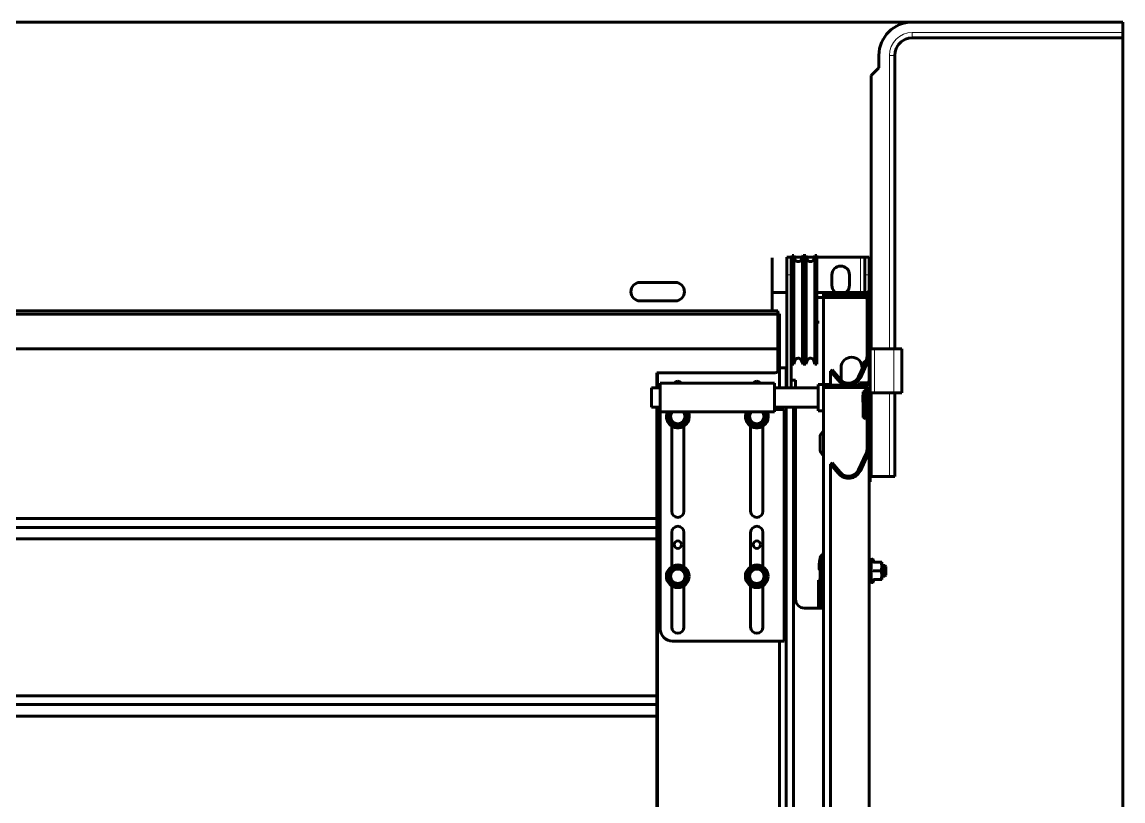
# Model space of a CAD drawing. Header units: millimetres. Extents: x 0 to 840, y 0 to 594.
# Drawn here: x 204.3 to 246.11, y 530.87 to 560.46 of the extents above; entities that cross this region are included whole.
import ezdxf

# ---------------------------------------------------------------- set-up
doc = ezdxf.new("R2010")
doc.units = ezdxf.units.MM
doc.linetypes.add('K5LT_BASIC', pattern=[0])
doc.linetypes.add('K5LT_THIN', pattern=[0])
doc.layers.add('Системный слой', color=7, linetype='Continuous')

# ---------------------------------------------------------------- blocks, each defined once
blk = doc.blocks.new('U0')
at = {"layer": 'Системный слой', "color": 5, "linetype": 'K5LT_BASIC', "lineweight": 60, "true_color": 0x0000ff}
for p, q in [((246.109, 560.464), (51.363, 560.464)), ((246.109, 411.478), (246.109, 560.464))]:
    blk.add_line(p, q, dxfattribs=at)

msp = doc.modelspace()

# ---------------------------------------------------------------- linework, layer by layer
at = {"layer": 'Системный слой', "color": 5, "linetype": 'K5LT_BASIC', "lineweight": 60, "true_color": 0x0000ff}
for p, q in [((246.10886, 560.46446), (238.10886, 560.46446)), ((246.10886, 560.46446), (246.10886, 560.06446)), ((246.10886, 559.86446), (238.10886, 559.86446)), ((246.10886, 560.06446), (246.10886, 559.86446)), ((236.84219, 559.19779), (236.84219, 558.72629)), ((237.44219, 559.19779), (237.44219, 551.11693)), ((237.44219, 559.19779), (237.44219, 551.11693)), ((236.84219, 558.72629), (236.54219, 558.42629)), ((236.54219, 558.42629), (236.54219, 551.27203)), ((232.78834, 551.11788), (232.78834, 551.50454)), ((233.50953, 551.52653), (233.34287, 551.52653)), ((233.34287, 551.52653), (233.34287, 550.96436)), ((233.54287, 551.52653), (233.50953, 551.52653)), ((233.50953, 551.52653), (233.50953, 550.94276)), ((233.60934, 551.59319), (233.54287, 551.59319)), ((233.54287, 551.59319), (233.54287, 550.93841)), ((233.64788, 551.45664), (233.60934, 551.59319)), ((233.60934, 551.59319), (233.60934, 550.9297)), ((233.6762, 551.52653), (233.62815, 551.52653)), ((233.93313, 551.52653), (233.6762, 551.52653)), ((233.95969, 551.59319), (233.90007, 551.44352)), ((234.05938, 551.59319), (233.95969, 551.59319)), ((233.95969, 551.59319), (233.95969, 550.88308)), ((234.119, 551.44352), (234.05938, 551.59319)), ((234.05938, 551.59319), (234.05938, 550.86959)), ((234.39091, 551.52653), (234.08593, 551.52653)), ((234.40973, 551.59319), (234.37119, 551.45664)), ((234.4762, 551.59319), (234.40973, 551.59319)), ((234.40973, 551.59319), (234.40973, 550.82138)), ((234.4762, 551.59319), (234.4762, 550.81208)), ((236.13553, 551.52653), (234.4762, 551.52653)), ((236.30219, 551.52653), (236.13553, 551.52653)), ((236.30219, 550.85986), (236.30219, 551.52653)), ((236.30219, 551.52653), (236.46886, 551.52653)), ((236.46886, 550.85986), (236.46886, 551.52653)), ((232.78834, 550.97788), (232.78834, 551.11788)), ((236.54219, 551.27203), (236.54219, 548.04735)), ((237.44219, 551.11693), (237.44219, 548.04735)), ((237.44219, 551.11693), (237.44219, 548.04735)), ((232.78834, 549.48946), (232.78834, 550.97788)), ((233.34287, 550.96436), (233.34287, 550.85986)), ((233.34287, 550.85986), (233.34287, 546.56284)), ((233.50953, 550.94276), (233.50953, 550.85986)), ((233.50953, 550.85986), (233.50953, 548.83686)), ((233.54287, 550.93841), (233.54287, 547.45986)), ((233.60934, 550.9297), (233.60934, 547.45986)), ((233.95969, 550.88308), (233.95969, 547.45986)), ((234.05938, 550.86959), (234.05938, 547.45986)), ((234.40973, 550.82138), (234.40973, 547.45986)), ((234.4762, 550.81208), (234.4762, 547.45986)), ((235.05653, 550.85986), (235.05653, 550.72894)), ((235.05653, 550.72894), (235.05653, 550.45986)), ((235.7232, 550.62873), (235.7232, 550.85986)), ((236.30219, 550.19319), (236.30219, 550.85986)), ((236.46886, 550.19319), (236.46886, 550.85986)), ((236.50886, 550.98246), (236.50886, 550.55325)), ((227.77168, 550.56788), (229.10501, 550.56788)), ((235.7232, 550.45986), (235.7232, 550.62873)), ((236.50886, 550.64913), (236.54219, 550.64913)), ((229.10501, 549.86788), (227.77168, 549.86788)), ((233.34287, 550.19319), (232.80953, 550.19319)), ((234.4762, 550.19319), (234.73553, 550.19319)), ((236.37655, 549.99319), (234.4762, 549.99319)), ((234.73553, 550.19319), (234.73553, 550.11319)), ((236.20219, 550.19319), (234.73553, 550.19319)), ((234.73553, 550.11319), (236.20219, 550.11319)), ((234.73553, 550.11319), (234.73553, 549.67428)), ((236.13553, 550.05214), (236.05217, 549.99319)), ((236.30219, 550.19319), (236.20219, 550.19319)), ((236.46886, 550.19319), (236.30219, 550.19319)), ((236.30219, 550.17373), (236.30219, 550.19319)), ((236.3866, 550.23113), (236.38051, 550.23113)), ((236.38886, 549.92653), (236.38886, 547.76332)), ((236.41553, 550.23113), (236.40886, 550.23113)), ((236.41553, 550.23113), (236.41942, 550.23113)), ((236.47553, 550.23113), (236.41553, 550.23113)), ((236.4208, 550.23113), (236.42004, 550.23113)), ((236.42788, 550.23113), (236.42239, 550.23113)), ((236.43387, 550.23113), (236.43106, 550.23113)), ((236.44219, 550.14168), (236.44219, 550.20446)), ((236.46886, 550.19319), (236.46886, 546.68487)), ((236.54219, 550.23113), (236.47553, 550.23113)), ((236.47553, 550.03113), (236.47553, 549.93113)), ((236.47553, 549.96446), (236.54219, 549.96446)), ((236.50886, 549.93113), (236.50886, 543.53113)), ((236.54219, 549.86446), (236.50886, 549.86446)), ((233.00262, 549.48946), (148.73595, 549.48946)), ((233.00262, 549.48946), (233.00262, 549.36849)), ((234.73553, 549.67428), (234.73553, 549.38593)), ((148.73595, 549.36849), (233.00262, 549.36849)), ((233.00262, 549.36849), (233.00262, 548.04279)), ((233.05204, 549.3728), (233.01431, 549.3728)), ((233.03595, 549.17892), (233.03595, 549.36633)), ((233.03595, 549.17892), (233.03595, 547.86726)), ((233.05024, 549.37278), (233.05204, 549.3728)), ((233.05204, 549.3728), (233.06929, 549.3728)), ((233.06929, 549.3728), (233.06929, 547.3538)), ((234.57169, 549.05986), (234.4762, 549.05986)), ((234.73553, 549.38593), (234.73553, 546.74577)), ((233.50953, 548.83686), (233.50953, 548.50353)), ((233.50953, 548.50353), (233.50953, 547.19319)), ((148.73595, 548.04279), (233.00262, 548.04279)), ((233.00262, 548.04279), (233.00262, 547.78164)), ((233.00262, 547.78164), (233.00262, 547.51852)), ((233.03595, 547.85599), (233.03595, 547.86726)), ((233.03595, 547.85599), (233.03595, 547.60052)), ((236.67553, 548.04735), (236.50886, 548.04735)), ((237.40886, 548.04735), (236.67553, 548.04735)), ((237.70886, 548.04735), (237.40886, 548.04735)), ((237.70886, 546.38068), (237.70886, 548.04735)), ((233.00262, 547.51852), (233.00262, 547.2554)), ((233.03525, 547.3374), (233.06929, 547.3374)), ((233.03525, 547.3374), (233.03525, 547.2728)), ((233.03595, 547.45185), (233.03595, 547.60052)), ((233.03595, 547.3374), (233.03595, 547.3538)), ((233.06929, 547.3374), (233.06929, 547.3538)), ((233.06929, 547.3374), (233.06929, 546.56284)), ((233.31772, 547.32653), (233.06929, 547.32653)), ((233.31772, 547.32653), (233.31772, 546.56284)), ((233.50953, 547.50353), (233.50953, 546.56284)), ((233.60934, 547.45986), (233.54287, 547.45986)), ((233.64788, 547.59641), (233.60934, 547.45986)), ((233.95969, 547.45986), (233.90007, 547.60954)), ((234.05938, 547.45986), (233.95969, 547.45986)), ((234.119, 547.60954), (234.05938, 547.45986)), ((234.40973, 547.45986), (234.37119, 547.59641)), ((234.4762, 547.45986), (234.40973, 547.45986)), ((235.40262, 546.84807), (235.40262, 547.32951)), ((236.35263, 547.5999), (236.06467, 546.98236)), ((236.13717, 546.94855), (236.42514, 547.56609)), ((236.20262, 547.2782), (236.20262, 547.32951)), ((236.22886, 547.408), (236.22886, 547.40855)), ((236.23553, 547.40855), (236.22886, 547.40855)), ((236.22886, 547.40681), (236.22886, 547.408)), ((236.23553, 547.408), (236.22886, 547.408)), ((236.22886, 547.40328), (236.22886, 547.40681)), ((236.23553, 547.40681), (236.22886, 547.40681)), ((236.23553, 547.40328), (236.22886, 547.40328)), ((236.22886, 547.40139), (236.22886, 547.40328)), ((236.22886, 547.39509), (236.22886, 547.40139)), ((236.23553, 547.40139), (236.22886, 547.40139)), ((236.22886, 547.39254), (236.22886, 547.39509)), ((236.23553, 547.39509), (236.22886, 547.39509)), ((236.22886, 547.39118), (236.22886, 547.39254)), ((236.22886, 547.37746), (236.22886, 547.39118)), ((236.23553, 547.37746), (236.22886, 547.37746)), ((236.22886, 547.33447), (236.22886, 547.37746)), ((236.23553, 547.5242), (236.31219, 547.5742)), ((236.23553, 547.5242), (236.23553, 547.34877)), ((236.33901, 547.5707), (236.31219, 547.5742)), ((236.31219, 547.5742), (236.31219, 547.51318)), ((228.40262, 547.13947), (228.43595, 547.13947)), ((228.40262, 547.13947), (228.40262, 546.56284)), ((230.39159, 547.13947), (228.43595, 547.13947)), ((228.43595, 547.13947), (228.43595, 546.56284)), ((230.39159, 547.13947), (230.46043, 547.13947)), ((230.46043, 547.13947), (230.51206, 547.13947)), ((230.95871, 547.13947), (230.51206, 547.13947)), ((230.95871, 547.13947), (231.01009, 547.13947)), ((231.01009, 547.13947), (231.0786, 547.13947)), ((231.88894, 547.13947), (231.0786, 547.13947)), ((231.88894, 547.13947), (231.95778, 547.13947)), ((231.95778, 547.13947), (232.00941, 547.13947)), ((232.45606, 547.13947), (232.00941, 547.13947)), ((232.45606, 547.13947), (232.50744, 547.13947)), ((232.50744, 547.13947), (232.57595, 547.13947)), ((232.90163, 547.13947), (232.57595, 547.13947)), ((233.00262, 547.2554), (233.00262, 547.18565)), ((235.06348, 547.24599), (235.00219, 547.19456)), ((235.00219, 547.19456), (235.00219, 546.80005)), ((235.00219, 547.19456), (235.30099, 546.83847)), ((235.36228, 546.88989), (235.06348, 547.24599)), ((228.20262, 546.25618), (228.20262, 546.56284)), ((228.20262, 546.56284), (228.53595, 546.56284)), ((228.53595, 546.73951), (228.53595, 545.65284)), ((232.86929, 546.73951), (228.53595, 546.73951)), ((232.86929, 546.73951), (232.86929, 545.65284)), ((232.86929, 546.56284), (234.53595, 546.56284)), ((233.6762, 546.85986), (233.50953, 546.86168)), ((233.6762, 546.85986), (233.6762, 546.56284)), ((234.53595, 546.278), (234.53595, 546.69618)), ((234.53595, 546.69618), (235.00219, 546.69618)), ((234.73553, 546.74577), (234.73553, 546.69618)), ((234.73553, 546.65986), (234.73553, 546.57986)), ((236.20219, 546.65986), (234.73553, 546.65986)), ((234.73553, 546.57986), (234.73553, 523.94504)), ((234.73553, 546.57986), (236.20219, 546.57986)), ((235.00219, 546.80005), (235.00219, 546.65986)), ((236.10219, 546.65986), (236.10219, 546.75319)), ((236.10219, 546.75319), (236.37553, 546.75319)), ((236.20219, 546.65986), (236.37553, 546.65986)), ((236.37553, 546.65986), (236.37553, 546.75319)), ((228.20262, 545.82951), (228.20262, 546.25618)), ((234.53595, 545.69618), (234.53595, 546.278)), ((236.22886, 546.28172), (236.22886, 546.28293)), ((236.23553, 546.28293), (236.22886, 546.28293)), ((236.22886, 546.28027), (236.22886, 546.28172)), ((236.23553, 546.28172), (236.22886, 546.28172)), ((236.22886, 546.27648), (236.22886, 546.28027)), ((236.23553, 546.28027), (236.22886, 546.28027)), ((236.23553, 546.27648), (236.22886, 546.27648)), ((236.22886, 546.27464), (236.22886, 546.27648)), ((236.22886, 546.269), (236.22886, 546.27464)), ((236.23553, 546.27464), (236.22886, 546.27464)), ((236.22886, 546.26703), (236.22886, 546.269)), ((236.23553, 546.269), (236.22886, 546.269)), ((236.22886, 546.26635), (236.22886, 546.26703)), ((236.23553, 546.26635), (236.22886, 546.26635)), ((236.22886, 546.24959), (236.22886, 546.26635)), ((236.22886, 546.24838), (236.22886, 546.24959)), ((236.23553, 546.24959), (236.22886, 546.24959)), ((236.22886, 546.24694), (236.22886, 546.24838)), ((236.23553, 546.24838), (236.22886, 546.24838)), ((236.22886, 546.24315), (236.22886, 546.24694)), ((236.23553, 546.24694), (236.22886, 546.24694)), ((236.23553, 546.24315), (236.22886, 546.24315)), ((236.22886, 546.2413), (236.22886, 546.24315)), ((236.22886, 546.23566), (236.22886, 546.2413)), ((236.23553, 546.2413), (236.22886, 546.2413)), ((236.22886, 546.2337), (236.22886, 546.23566)), ((236.23553, 546.23566), (236.22886, 546.23566)), ((236.22886, 546.23301), (236.22886, 546.2337)), ((236.22886, 546.15081), (236.22886, 546.23301)), ((236.23553, 546.23301), (236.22886, 546.23301)), ((236.22886, 546.14961), (236.22886, 546.15081)), ((236.23553, 546.15081), (236.22886, 546.15081)), ((236.22886, 546.14816), (236.22886, 546.14961)), ((236.23553, 546.14961), (236.22886, 546.14961)), ((236.22886, 546.14437), (236.22886, 546.14816)), ((236.23553, 546.14816), (236.22886, 546.14816)), ((236.22886, 546.14252), (236.22886, 546.14437)), ((236.23553, 546.14437), (236.22886, 546.14437)), ((236.23553, 546.14252), (236.22886, 546.14252)), ((236.22886, 546.13689), (236.22886, 546.14252)), ((236.22886, 546.13492), (236.22886, 546.13689)), ((236.23553, 546.13689), (236.22886, 546.13689)), ((236.22886, 546.13423), (236.22886, 546.13492)), ((236.22886, 546.03616), (236.22886, 546.13423)), ((236.23553, 546.13423), (236.22886, 546.13423)), ((236.23553, 546.40986), (236.31219, 546.45986)), ((236.23553, 546.37653), (236.31219, 546.42653)), ((236.23553, 546.40986), (236.23553, 546.37653)), ((236.23553, 546.37653), (236.23553, 545.90986)), ((236.37966, 546.45106), (236.31219, 546.45986)), ((236.31219, 546.45986), (236.31219, 546.42653)), ((236.38737, 546.41672), (236.31219, 546.42653)), ((236.31219, 546.42653), (236.31219, 545.90986)), ((236.38886, 546.39319), (236.38886, 544.22998)), ((236.46886, 544.22998), (236.46886, 546.39319)), ((236.67553, 546.38068), (236.50886, 546.38068)), ((236.54219, 546.38068), (236.54219, 543.19779)), ((237.40886, 546.38068), (236.67553, 546.38068)), ((237.70886, 546.38068), (237.40886, 546.38068)), ((237.44219, 546.38068), (237.44219, 543.19779)), ((237.44219, 546.38068), (237.44219, 543.19779)), ((228.20262, 545.82951), (228.53595, 545.82951)), ((228.40262, 545.82951), (228.40262, 515.01859)), ((228.43595, 545.82951), (228.43595, 515.01859)), ((232.86929, 545.65284), (228.53595, 545.65284)), ((228.53595, 545.65284), (228.53595, 537.40613)), ((228.92167, 545.65284), (228.81772, 545.4728)), ((229.58752, 545.4728), (229.48357, 545.65284)), ((231.92167, 545.65284), (231.81772, 545.4728)), ((232.58752, 545.4728), (232.48357, 545.65284)), ((232.86929, 545.82951), (234.53595, 545.82951)), ((233.23595, 545.73947), (232.93595, 545.73947)), ((233.06929, 545.82951), (233.06929, 545.73947)), ((233.23595, 536.93947), (233.23595, 545.73947)), ((233.31772, 545.82951), (233.31772, 513.28472)), ((233.59245, 513.28472), (233.59245, 545.82951)), ((233.6762, 545.82951), (233.6762, 538.52653)), ((234.53595, 545.69618), (234.73553, 545.69618)), ((236.22886, 546.03496), (236.22886, 546.03616)), ((236.23553, 546.03616), (236.22886, 546.03616)), ((236.23553, 546.03496), (236.22886, 546.03496)), ((236.22886, 546.03351), (236.22886, 546.03496)), ((236.23553, 546.03351), (236.22886, 546.03351)), ((236.22886, 546.02972), (236.22886, 546.03351)), ((236.22886, 546.02787), (236.22886, 546.02972)), ((236.23553, 546.02972), (236.22886, 546.02972)), ((236.22886, 546.02223), (236.22886, 546.02787)), ((236.23553, 546.02787), (236.22886, 546.02787)), ((236.23553, 546.02223), (236.22886, 546.02223)), ((236.22886, 546.02027), (236.22886, 546.02223)), ((236.22886, 546.01958), (236.22886, 546.02027)), ((236.23553, 546.01958), (236.22886, 546.01958)), ((236.23553, 545.90986), (236.23553, 545.44319)), ((236.31219, 545.90986), (236.31219, 545.39319)), ((229.01017, 545.13947), (228.81772, 545.4728)), ((229.39507, 545.13947), (229.58752, 545.4728)), ((232.01017, 545.13947), (231.81772, 545.4728)), ((232.39507, 545.13947), (232.58752, 545.4728)), ((236.23553, 545.44319), (236.31219, 545.39319)), ((236.38886, 545.40319), (236.31219, 545.39319)), ((228.96929, 541.8728), (228.96929, 545.10765)), ((229.01017, 545.13947), (229.39507, 545.13947)), ((229.43595, 545.10765), (229.43595, 541.8728)), ((231.96929, 541.8728), (231.96929, 545.10765)), ((232.01017, 545.13947), (232.39507, 545.13947)), ((232.43595, 545.10765), (232.43595, 541.8728)), ((234.60321, 544.65986), (234.60321, 544.25986)), ((236.35263, 544.06657), (236.06467, 543.44903)), ((236.13717, 543.41522), (236.42514, 544.03276)), ((236.46886, 544.22998), (236.46886, 523.86303)), ((236.46886, 542.21275), (236.46886, 544.22998)), ((235.06348, 543.71265), (235.00219, 543.66123)), ((235.00219, 543.66123), (235.30099, 543.30513)), ((235.00219, 543.66123), (235.00219, 523.84318)), ((235.36228, 543.35656), (235.06348, 543.71265)), ((236.50219, 542.99135), (236.50219, 543.53113)), ((236.54219, 543.19779), (237.24219, 543.19779)), ((237.24219, 543.19779), (237.44219, 543.19779)), ((236.46886, 542.80414), (236.46886, 542.80413)), ((236.46886, 538.19319), (236.46886, 542.21275)), ((236.46886, 542.20156), (236.46886, 542.21275)), ((148.73595, 541.59554), (228.40262, 541.59554)), ((148.73595, 541.2622), (228.40262, 541.2622)), ((228.96929, 539.77128), (228.96929, 541.0728)), ((229.43595, 541.0728), (229.43595, 539.77128)), ((231.96929, 539.77128), (231.96929, 541.0728)), ((232.43595, 541.0728), (232.43595, 539.77128)), ((148.73595, 540.82887), (228.40262, 540.82887)), ((234.60608, 539.89319), (234.60608, 539.32653)), ((234.65532, 540.16251), (234.62518, 540.16251)), ((234.6902, 539.89319), (234.6902, 539.85986)), ((234.6902, 539.32653), (234.6902, 539.85986)), ((234.69134, 539.19319), (234.69134, 539.85986)), ((236.46886, 540.13747), (236.46886, 540.13746)), ((236.54886, 539.80986), (236.46886, 539.80986)), ((236.54886, 540.01653), (236.54886, 539.25768)), ((236.6472, 539.96074), (236.62219, 540.02946)), ((236.65472, 539.94319), (236.91909, 539.94319)), ((236.91909, 539.94319), (236.94886, 539.94319)), ((236.94886, 539.77653), (236.94886, 539.94319)), ((237.06886, 539.80986), (236.94886, 539.80986)), ((237.10219, 539.77653), (237.06886, 539.80986)), ((237.06886, 539.80986), (237.06886, 539.60986)), ((229.01017, 539.73947), (228.81772, 539.40613)), ((229.01017, 539.0728), (228.81772, 539.40613)), ((229.39507, 539.73947), (229.01017, 539.73947)), ((229.58752, 539.40613), (229.39507, 539.73947)), ((229.39507, 539.0728), (229.58752, 539.40613)), ((232.01017, 539.73947), (231.81772, 539.40613)), ((232.01017, 539.0728), (231.81772, 539.40613)), ((232.39507, 539.73947), (232.01017, 539.73947)), ((232.58752, 539.40613), (232.39507, 539.73947)), ((232.39507, 539.0728), (232.58752, 539.40613)), ((234.60608, 539.6661), (234.57368, 539.6661)), ((234.60321, 539.63054), (234.60321, 539.25986)), ((236.54886, 539.40986), (236.46886, 539.40986)), ((236.65472, 539.60986), (236.91909, 539.60986)), ((236.94886, 539.44319), (236.94886, 539.77653)), ((236.94886, 539.27653), (236.94886, 539.44319)), ((237.06886, 539.40986), (236.94886, 539.40986)), ((237.06886, 539.60986), (237.06886, 539.40986)), ((237.10219, 539.44319), (237.06886, 539.40986)), ((237.10219, 539.77653), (237.10219, 539.60986)), ((237.10219, 539.60986), (237.10219, 539.44319)), ((228.96929, 537.4728), (228.96929, 539.04099)), ((229.01017, 539.0728), (229.39507, 539.0728)), ((229.43595, 539.04099), (229.43595, 537.4728)), ((231.96929, 537.4728), (231.96929, 539.04099)), ((232.01017, 539.0728), (232.39507, 539.0728)), ((232.43595, 539.04099), (232.43595, 537.4728)), ((234.54603, 539.25986), (234.54603, 538.25986)), ((234.62251, 539.25986), (234.54603, 539.25986)), ((234.6902, 539.32653), (234.60608, 539.32653)), ((234.62251, 539.25986), (234.62251, 538.25986)), ((234.69134, 539.25986), (234.62251, 539.25986)), ((234.69134, 539.19319), (234.62251, 539.19319)), ((234.62251, 539.19319), (234.62251, 538.25986)), ((234.69134, 539.32653), (234.6902, 539.32653)), ((236.54886, 539.25768), (236.54886, 539.20319)), ((236.6472, 539.25898), (236.62219, 539.19026)), ((236.65472, 539.27653), (236.65471, 539.27653)), ((236.65472, 539.27653), (236.91909, 539.27653)), ((236.94886, 539.27653), (236.91909, 539.27653)), ((234.00953, 538.19319), (234.73553, 538.19319)), ((234.62251, 538.25986), (234.54603, 538.25986)), ((234.73553, 538.25986), (234.62251, 538.25986)), ((232.90262, 536.93947), (229.00262, 536.93947)), ((232.90262, 536.93947), (233.23595, 536.93947)), ((233.06929, 536.93947), (233.06929, 515.00847)), ((148.73595, 534.8622), (228.40262, 534.8622)), ((148.73595, 534.52887), (228.40262, 534.52887)), ((148.73595, 534.09554), (228.40262, 534.09554))]:
    msp.add_line(p, q, dxfattribs=at)
at = {"layer": 'Системный слой', "color": 7, "linetype": 'K5LT_THIN', "lineweight": 18}
for p, q in [((246.10886, 560.06446), (238.10886, 560.06446)), ((238.10886, 560.06446), (238.10886, 559.86446)), ((237.24219, 559.19779), (237.44219, 559.19779)), ((237.24219, 559.19779), (237.24219, 551.15242)), ((233.6762, 551.40467), (233.6762, 551.52653)), ((236.13553, 551.52653), (236.13553, 550.56408)), ((233.64788, 551.45664), (233.64788, 550.92463)), ((233.90007, 551.44352), (233.90007, 550.8911)), ((234.119, 551.44352), (234.119, 550.86147)), ((234.37119, 551.45664), (234.37119, 550.82674)), ((237.24219, 551.15242), (237.24219, 548.04735)), ((233.50953, 550.85986), (233.34287, 550.85986)), ((233.50953, 551.00128), (233.54287, 551.00128)), ((233.50953, 550.71844), (233.54287, 550.71844)), ((233.64788, 550.92463), (233.64788, 547.59641)), ((233.90007, 550.8911), (233.90007, 547.60954)), ((234.119, 550.86147), (234.119, 547.60954)), ((234.37119, 550.82674), (234.37119, 547.59641)), ((236.30219, 550.85986), (236.46886, 550.85986)), ((236.13553, 550.56408), (236.13553, 550.05214)), ((236.40886, 550.23113), (236.40886, 550.20446)), ((236.40886, 550.20446), (236.44219, 550.20446)), ((236.40886, 550.20446), (236.40886, 550.1802)), ((236.47553, 550.19779), (236.47553, 550.23113)), ((236.47553, 550.16562), (236.47553, 550.19779)), ((236.47553, 550.19779), (236.54219, 550.19779)), ((236.47553, 550.03113), (236.47553, 550.16562)), ((236.47553, 550.16562), (236.54219, 550.16562)), ((236.54219, 550.00454), (236.47553, 550.00454)), ((236.54219, 549.81153), (236.50886, 549.81153)), ((236.67553, 546.38068), (236.67553, 548.04735)), ((237.40886, 546.38068), (237.40886, 548.04735)), ((237.24219, 546.38068), (237.24219, 543.19779))]:
    msp.add_line(p, q, dxfattribs=at)
at = {"layer": 'Системный слой', "color": 5, "linetype": 'K5LT_BASIC', "lineweight": 60, "true_color": 0x0000ff}
for centre, radius in [((229.20262, 540.60613), 0.14), ((232.20262, 540.60613), 0.14), ((229.20262, 539.40613), 0.43333), ((232.20262, 539.40613), 0.43333), ((229.20262, 539.40613), 0.29667), ((229.20262, 539.40613), 0.28333), ((229.20262, 539.40613), 0.2744), ((232.20262, 539.40613), 0.29667), ((232.20262, 539.40613), 0.28333), ((232.20262, 539.40613), 0.2744)]:
    msp.add_circle(centre, radius, dxfattribs=at)
for centre, radius, start, end in [((238.10886, 559.19779), 1.26667, 90, 180), ((238.10886, 559.19779), 0.66667, 90, 180), ((236.31792, 560.95233), 1.84507, 313.510429, 317.666189), ((233.7762, 551.49286), 0.13333, 195.76126, 338.280824), ((234.24287, 551.49286), 0.13333, 201.719176, 344.23874), ((235.38987, 550.85986), 0.33333, 0, 180), ((227.77168, 550.21788), 0.35, 90, 270), ((229.10501, 550.21788), 0.35, 270, 90), ((233.6762, 550.43225), 0.16667, 180, 216.869898), ((235.38987, 550.45986), 0.33333, 180, 0), ((236.20219, 549.92653), 0.26667, 0, 90), ((236.20219, 549.92653), 0.18667, 0, 90), ((236.41553, 550.20446), 0.02667, 0, 90), ((233.6762, 548.6208), 0.16667, 143.130102, 180), ((236.00219, 547.76332), 0.38667, 335, 0), ((236.00219, 547.76332), 0.46667, 335, 0), ((233.7762, 547.56019), 0.13333, 21.719176, 164.23874), ((234.24287, 547.56019), 0.13333, 15.76126, 158.280824), ((235.80262, 547.32951), 0.4, 0, 180), ((235.68402, 547.15986), 0.5, 220, 335), ((235.68402, 547.15986), 0.42, 220, 335), ((229.20262, 546.6728), 0.14, 90, 151.544273), ((229.20262, 546.6728), 0.14, 28.455635, 90), ((232.20262, 546.6728), 0.14, 90, 151.544273), ((232.20262, 546.6728), 0.14, 28.455635, 90), ((236.20219, 546.39319), 0.26667, 0, 90), ((236.20219, 546.39319), 0.18667, 0, 90), ((236.37553, 546.84653), 0.09333, 270, 0), ((236.37553, 546.84653), 0.18667, 270, 300), ((229.20262, 545.4728), 0.43333, 155.450515, 330), ((229.20262, 545.4728), 0.29667, 142.635793, 240), ((229.20262, 545.4728), 0.28333, 140.547487, 240), ((229.20262, 545.4728), 0.2744, 138.995243, 240), ((229.20262, 545.4728), 0.29667, 240, 37.364207), ((229.20262, 545.4728), 0.28333, 240, 39.452513), ((229.20262, 545.4728), 0.2744, 240, 41.004757), ((229.20262, 545.4728), 0.43333, 330, 24.549485), ((232.20262, 545.4728), 0.43333, 155.450515, 330), ((232.20262, 545.4728), 0.29667, 142.635793, 240), ((232.20262, 545.4728), 0.28333, 140.547487, 240), ((232.20262, 545.4728), 0.2744, 138.995243, 240), ((232.20262, 545.4728), 0.29667, 240, 37.364207), ((232.20262, 545.4728), 0.28333, 240, 39.452513), ((232.20262, 545.4728), 0.2744, 240, 41.004757), ((232.20262, 545.4728), 0.43333, 330, 24.549485), ((232.93595, 545.80613), 0.06667, 180, 240), ((232.93595, 545.80613), 0.06667, 240, 270), ((234.93654, 544.65986), 0.33333, 127.088873, 180), ((234.93654, 544.25986), 0.33333, 180, 232.911127), ((236.00219, 544.22998), 0.38667, 335, 0), ((236.00219, 544.22998), 0.46667, 335, 0), ((235.68402, 543.62653), 0.5, 220, 335), ((235.68402, 543.62653), 0.42, 220, 335), ((229.20262, 541.8728), 0.23333, 180, 0), ((232.20262, 541.8728), 0.23333, 180, 0), ((229.20262, 541.0728), 0.23333, 0, 180), ((232.20262, 541.0728), 0.23333, 0, 180), ((236.58667, 540.01653), 0.03781, 20, 180), ((236.58667, 539.20319), 0.03781, 180, 340), ((234.00953, 538.52653), 0.33333, 180, 270), ((229.00262, 537.40613), 0.46667, 180, 270), ((229.20262, 537.4728), 0.23333, 180, 0), ((232.20262, 537.4728), 0.23333, 180, 0)]:
    msp.add_arc(centre, radius, start, end, dxfattribs=at)
at = {"layer": 'Системный слой', "color": 7, "linetype": 'K5LT_THIN', "lineweight": 18}
msp.add_arc((238.10886, 559.19779), 0.86667, 90, 180, dxfattribs=at)
at = {"layer": 'Системный слой', "color": 5, "linetype": 'K5LT_BASIC', "lineweight": 60, "true_color": 0x0000ff}
for centre, major_axis, ratio, start_param, end_param in [((233.6762, 551.13955), (-0.15398, 0.15398), 0.41421356, 6.03238328, 6.67588439), ((233.6762, 550.58017), (0.15398, 0.15398), 0.41421356, 2.74889357, 3.39239468), ((236.13553, 549.93429), (-0.15398, -0.15398), 0.41421356, 2.3247354, 4.3196899), ((232.90163, 547.2728), (0, -0.13333), 0.99996192, 0, 0.41155216), ((235.12487, 539.89319), (0, -0.63333), 0.81915204, 3.99038658, 4.71238898), ((235.209, 539.89319), (0, 0.63333), 0.81915204, 1.14968983, 1.57079633), ((235.34666, 539.85986), (0, 0.8), 0.81915204, 1.20145882, 1.57079633)]:
    msp.add_ellipse(centre, major_axis=major_axis, ratio=ratio, start_param=start_param, end_param=end_param, dxfattribs=at)
at = {"layer": 'Системный слой', "color": 7, "linetype": 'K5LT_THIN', "lineweight": 18}
msp.add_ellipse((236.47553, 550.13346), major_axis=(-0.03333, 0), ratio=0.96503823, start_param=4.71238898, end_param=6.06359639, dxfattribs=at)
at = {"layer": 'Системный слой', "color": 5, "linetype": 'K5LT_BASIC', "lineweight": 60, "true_color": 0x0000ff}
for points, knots in [([(236.44219, 550.20446), (236.44219, 550.20462), (236.44253, 550.20495), (236.44381, 550.2056), (236.44555, 550.20636), (236.44764, 550.20732), (236.45081, 550.20892), (236.4543, 550.21105), (236.45759, 550.21372), (236.45994, 550.21593), (236.46217, 550.21835), (236.46435, 550.22096), (236.46641, 550.22357), (236.46837, 550.22602), (236.47019, 550.2281), (236.47196, 550.22976), (236.47372, 550.23086), (236.47491, 550.23113), (236.47553, 550.23113)], [0, 0, 0, 0, 1.41326651, 2.63263625, 3.66370706, 4.71631786, 5.77153291, 7.7585785, 8.70535919, 9.63840515, 10.65373014, 11.70284734, 12.84973355, 14.01407739, 15.20016311, 16.36882861, 17.64304822, 19, 19, 19, 19]), ([(233.01431, 549.3728), (233.01257, 549.3728), (233.00961, 549.37261), (233.0064, 549.3718), (233.0044, 549.37063), (233.00326, 549.36926), (233.00273, 549.36784), (233.00262, 549.36683), (233.00262, 549.36633)], [0, 0, 0, 0, 0.22037578, 0.42287738, 0.6074703, 0.75622331, 0.88704887, 1, 1, 1, 1]), ([(233.03595, 549.36633), (233.03595, 549.36688), (233.03611, 549.36791), (233.03683, 549.36924), (233.038, 549.37033), (233.0396, 549.3712), (233.0415, 549.37183), (233.04356, 549.37225), (233.04552, 549.37251), (233.04731, 549.37266), (233.04883, 549.37274), (233.0498, 549.37277), (233.05024, 549.37278)], [0, 0, 0, 0, 0.12886993, 0.2578325, 0.38685739, 0.51095463, 0.6302732, 0.73362184, 0.82573039, 0.8951139, 0.95319901, 1, 1, 1, 1]), ([(233.02167, 547.3819), (233.02116, 547.3825), (233.02012, 547.38375), (233.01859, 547.38575), (233.01719, 547.38774), (233.01604, 547.38952), (233.01521, 547.39088), (233.01458, 547.39197), (233.01396, 547.39308), (233.01327, 547.39437), (233.01251, 547.39587), (233.01182, 547.39733), (233.01118, 547.39875), (233.01059, 547.40014), (233.00999, 547.40163), (233.00939, 547.40323), (233.00879, 547.40492), (233.0082, 547.40674), (233.00762, 547.40863), (233.00704, 547.41071), (233.00644, 547.41304), (233.00569, 547.41633), (233.00476, 547.42113), (233.00384, 547.42753), (233.00319, 547.43438), (233.00286, 547.44024), (233.0027, 547.44477), (233.00263, 547.44839), (233.00262, 547.45073), (233.00262, 547.45185)], [0, 0, 0, 0, 0.03417922, 0.07127391, 0.1101489, 0.14112106, 0.16391623, 0.17994393, 0.19625499, 0.21961458, 0.24391811, 0.26919569, 0.28968241, 0.3111878, 0.33440755, 0.3583458, 0.38410624, 0.41096403, 0.43922077, 0.46776864, 0.50140031, 0.5398131, 0.60733199, 0.7010577, 0.79721019, 0.87162912, 0.91845645, 0.96128168, 1, 1, 1, 1]), ([(233.03595, 547.3538), (233.03595, 547.35417), (233.03593, 547.35492), (233.03582, 547.35606), (233.03564, 547.35723), (233.0354, 547.35842), (233.03509, 547.35963), (233.03472, 547.36085), (233.03429, 547.36208), (233.0338, 547.36332), (233.03327, 547.36456), (233.03269, 547.3658), (233.03207, 547.36703), (233.03142, 547.36824), (233.03074, 547.36944), (233.03003, 547.37061), (233.02931, 547.37177), (233.02856, 547.37292), (233.02778, 547.37406), (233.02698, 547.37519), (233.02615, 547.37632), (233.02531, 547.37744), (233.02444, 547.37855), (233.02354, 547.37967), (233.02262, 547.38078), (233.02199, 547.38153), (233.02167, 547.3819)], [0, 0, 0, 0, 0.04764737, 0.09522165, 0.14271673, 0.18997674, 0.23712758, 0.28369222, 0.32986804, 0.37539181, 0.42067917, 0.46497854, 0.50845579, 0.5504521, 0.59174785, 0.63161404, 0.67067491, 0.70874924, 0.74663943, 0.78391835, 0.82075974, 0.856977, 0.89303526, 0.92878071, 0.96442957, 1, 1, 1, 1]), ([(233.05024, 547.39496), (233.04907, 547.39656), (233.0469, 547.39989), (233.04414, 547.40518), (233.04152, 547.4115), (233.03929, 547.41887), (233.0376, 547.42724), (233.03667, 547.43481), (233.0362, 547.44134), (233.03599, 547.44668), (233.03595, 547.45016), (233.03595, 547.45185)], [0, 0, 0, 0, 0.1051374, 0.21124648, 0.31826138, 0.46637887, 0.61025477, 0.74989207, 0.83920372, 0.92255731, 1, 1, 1, 1]), ([(233.06929, 547.3538), (233.06929, 547.35419), (233.06927, 547.355), (233.06917, 547.35624), (233.06902, 547.35752), (233.0688, 547.35884), (233.06852, 547.36021), (233.06817, 547.36162), (233.06776, 547.36308), (233.06728, 547.36458), (233.06674, 547.36613), (233.06613, 547.36772), (233.06545, 547.36937), (233.0647, 547.37107), (233.06388, 547.37283), (233.06298, 547.37463), (233.06202, 547.37648), (233.06099, 547.37837), (233.0599, 547.38029), (233.05874, 547.38225), (233.0575, 547.38425), (233.0562, 547.3863), (233.05482, 547.3884), (233.05337, 547.39055), (233.05184, 547.39274), (233.05078, 547.39421), (233.05024, 547.39496)], [0, 0, 0, 0, 0.03773636, 0.07561166, 0.11362931, 0.15195889, 0.19047786, 0.22947567, 0.26876769, 0.30847811, 0.34834591, 0.38879318, 0.42964929, 0.47119169, 0.51306499, 0.55558395, 0.59838599, 0.64147211, 0.68452339, 0.72796407, 0.77180898, 0.81640455, 0.86137566, 0.9070634, 0.95325196, 1, 1, 1, 1]), ([(232.95496, 547.1506), (232.95576, 547.15095), (232.95744, 547.1517), (232.96006, 547.15294), (232.96327, 547.15455), (232.96695, 547.15653), (232.97098, 547.15889), (232.97477, 547.16128), (232.97824, 547.16364), (232.98132, 547.16587), (232.98396, 547.16789), (232.98624, 547.16971), (232.98825, 547.17139), (232.99088, 547.17368), (232.99343, 547.17602), (232.99589, 547.17843), (232.9977, 547.18026), (232.99946, 547.18212), (233.00118, 547.184), (233.00285, 547.1859), (233.00447, 547.18782), (233.00605, 547.18975), (233.00757, 547.19169), (233.00904, 547.19363), (233.01046, 547.19559), (233.01199, 547.19777), (233.01361, 547.20019), (233.01531, 547.20286), (233.01681, 547.20535), (233.01812, 547.20764), (233.01926, 547.2097), (233.02035, 547.21176), (233.02138, 547.2138), (233.02236, 547.21581), (233.02328, 547.21778), (233.02415, 547.21972), (233.02496, 547.22164), (233.02575, 547.22354), (233.02649, 547.22544), (233.0272, 547.22733), (233.02786, 547.22921), (233.02849, 547.23106), (233.02909, 547.23289), (233.02964, 547.23468), (233.03015, 547.23643), (233.03062, 547.23813), (233.03106, 547.23977), (233.03146, 547.24139), (233.03185, 547.24299), (233.03221, 547.2446), (233.03255, 547.24623), (233.03288, 547.24787), (233.03318, 547.2495), (233.03346, 547.25111), (233.03371, 547.25267), (233.03393, 547.25417), (233.03412, 547.25556), (233.03428, 547.25684), (233.03442, 547.258), (233.03454, 547.25914), (233.03466, 547.26031), (233.03477, 547.2616), (233.03489, 547.26306), (233.035, 547.26473), (233.0351, 547.26659), (233.03518, 547.26858), (233.03523, 547.27065), (233.03525, 547.27208), (233.03525, 547.2728)], [0, 0, 0, 0, 0.01660584, 0.03505163, 0.05534064, 0.08493924, 0.11459251, 0.14421421, 0.17023329, 0.19446177, 0.21687601, 0.23369407, 0.25049744, 0.26727508, 0.30079321, 0.31755578, 0.33430087, 0.35103888, 0.36770921, 0.38432895, 0.40085552, 0.4173371, 0.43365199, 0.44984525, 0.46585546, 0.48179562, 0.50280964, 0.52375413, 0.54464584, 0.56023024, 0.57570388, 0.59088444, 0.60588335, 0.62038729, 0.63453151, 0.64817521, 0.66163733, 0.6749229, 0.68814439, 0.70121756, 0.71426061, 0.72715008, 0.73992894, 0.75252388, 0.76501519, 0.7771961, 0.78910647, 0.80080385, 0.81253409, 0.82440123, 0.83654043, 0.84890581, 0.86142947, 0.87366046, 0.88548831, 0.89636171, 0.90650567, 0.91501116, 0.92264551, 0.9296856, 0.93679438, 0.94438273, 0.95260301, 0.96179331, 0.97147546, 0.98130674, 0.99086836, 1, 1, 1, 1]), ([(234.57368, 539.6661), (234.57347, 539.66955), (234.57304, 539.67658), (234.5724, 539.68811), (234.57188, 539.6989), (234.57145, 539.70891), (234.57116, 539.71681), (234.5708, 539.72763), (234.5705, 539.73891), (234.57028, 539.75156), (234.57015, 539.76256), (234.5701, 539.77619), (234.5702, 539.7922), (234.57055, 539.81056), (234.57111, 539.82811), (234.57185, 539.8447), (234.57272, 539.86013), (234.57377, 539.87567), (234.575, 539.89109), (234.57639, 539.90622), (234.5779, 539.92088), (234.57953, 539.93511), (234.58126, 539.94891), (234.58311, 539.96249), (234.58507, 539.9759), (234.58715, 539.98924), (234.58935, 540.00247), (234.59165, 540.0156), (234.59405, 540.02858), (234.59654, 540.04142), (234.59912, 540.0541), (234.60176, 540.06665), (234.60448, 540.07905), (234.60727, 540.09133), (234.61198, 540.11141), (234.6179, 540.13517), (234.62308, 540.15475), (234.62518, 540.16251)], [0, 0, 0, 0, 0.0213463, 0.04353994, 0.07113434, 0.08780489, 0.10498852, 0.11952804, 0.15401589, 0.17379297, 0.19645401, 0.22077557, 0.25628884, 0.29310963, 0.33123626, 0.36157259, 0.39234637, 0.42337262, 0.45421996, 0.48418083, 0.51342863, 0.54144959, 0.56887916, 0.59565317, 0.62238502, 0.64896386, 0.67541197, 0.70161229, 0.72769389, 0.75344793, 0.77898978, 0.80422585, 0.82936516, 0.85422776, 0.87891007, 0.95184672, 1, 1, 1, 1]), ([(236.65472, 539.94319), (236.65446, 539.94319), (236.65396, 539.9432), (236.6532, 539.94323), (236.65243, 539.94328), (236.65166, 539.94336), (236.65089, 539.94345), (236.65012, 539.94357), (236.64936, 539.94371), (236.6486, 539.94386), (236.64784, 539.94404), (236.64706, 539.94425), (236.64625, 539.94449), (236.64541, 539.94476), (236.64431, 539.94515), (236.64262, 539.94584), (236.63998, 539.94716), (236.63686, 539.94919), (236.63392, 539.95171), (236.63167, 539.95416), (236.63002, 539.95633), (236.62883, 539.95819), (236.62804, 539.95961), (236.62752, 539.96065), (236.62719, 539.96136), (236.627, 539.9618), (236.62692, 539.96201)], [0.00000119, 0.00000119, 0.00000119, 0.00000119, 0.019988928, 0.040247662, 0.060700323, 0.081410714, 0.102191135, 0.122979803, 0.143750547, 0.164568317, 0.18539916, 0.207093315, 0.229648686, 0.253886847, 0.278963058, 0.324671799, 0.402735465, 0.522209884, 0.636308298, 0.73258548, 0.810624975, 0.876001734, 0.92881477, 0.956439889, 0.980171507, 1, 1, 1, 1]), ([(236.6472, 539.96074), (236.64761, 539.95964), (236.64809, 539.95854), (236.64919, 539.95644), (236.64981, 539.95542), (236.6512, 539.95345), (236.65197, 539.95251), (236.65364, 539.95073), (236.65454, 539.9499), (236.65645, 539.94836), (236.65745, 539.94765), (236.65956, 539.94638), (236.66066, 539.94582), (236.66292, 539.94485), (236.66408, 539.94445), (236.66644, 539.94381), (236.66763, 539.94357), (236.66997, 539.94327), (236.67081, 539.94319), (236.67226, 539.94319)], [0.00324511, 0.00324511, 0.00324511, 0.00324511, 4.90529315, 4.90529315, 9.84790418, 9.84790418, 14.87542973, 14.87542973, 19.94510813, 19.94510813, 25.03657785, 25.03657785, 30.13687748, 30.13687748, 35.21938394, 35.21938394, 40.25588436, 40.25588436, 44.99435899, 44.99435899, 44.99435899, 44.99435899]), ([(236.94886, 539.77653), (236.94886, 539.77911), (236.94881, 539.78427), (236.94861, 539.79197), (236.94827, 539.79959), (236.9478, 539.80711), (236.94722, 539.81448), (236.94654, 539.8217), (236.94576, 539.82873), (236.94489, 539.8356), (236.94395, 539.84227), (236.94294, 539.84874), (236.9419, 539.85492), (236.94083, 539.86085), (236.93957, 539.86737), (236.93788, 539.87557), (236.93539, 539.88663), (236.93214, 539.89968), (236.92857, 539.91268), (236.92544, 539.92329), (236.92239, 539.93311), (236.92037, 539.93934), (236.91909, 539.94319)], [0, 0, 0, 0, 0.04579319, 0.09131773, 0.13652096, 0.18092528, 0.22487189, 0.2675526, 0.30938932, 0.34996508, 0.39011652, 0.42856996, 0.46574774, 0.50080338, 0.53500922, 0.58292385, 0.64854613, 0.73474003, 0.81966534, 0.88532751, 0.92887187, 1, 1, 1, 1]), ([(234.60608, 539.62721), (234.59895, 539.63547), (234.58799, 539.64848), (234.57749, 539.66137), (234.57368, 539.6661)], [0.86917764, 0.86917764, 0.86917764, 0.86917764, 0.951846718, 1, 1, 1, 1]), ([(236.65472, 539.60986), (236.6538, 539.60986), (236.65197, 539.60986), (236.64926, 539.60986), (236.64628, 539.60986), (236.64272, 539.60986), (236.6387, 539.60986), (236.63497, 539.60986), (236.63209, 539.60985), (236.62994, 539.60985), (236.62826, 539.60984), (236.62734, 539.60985), (236.62693, 539.60986)], [0, 0, 0, 0, 0.07322465, 0.14648392, 0.21959294, 0.32067593, 0.45509034, 0.59640109, 0.71650064, 0.81057891, 0.90504144, 1, 1, 1, 1]), ([(236.91909, 539.60986), (236.92095, 539.61544), (236.92477, 539.62736), (236.93039, 539.6466), (236.93585, 539.66794), (236.94058, 539.69008), (236.94409, 539.7109), (236.94625, 539.72807), (236.94742, 539.74074), (236.94801, 539.74918), (236.94835, 539.75533), (236.94858, 539.7606), (236.94874, 539.7659), (236.94884, 539.77121), (236.94886, 539.77475), (236.94886, 539.77653)], [0, 0, 0, 0, 0.10292693, 0.2192924, 0.35182583, 0.49042648, 0.61846453, 0.72478472, 0.79658839, 0.84372539, 0.87473389, 0.90585836, 0.93718265, 0.96856868, 1, 1, 1, 1]), ([(236.94886, 539.44319), (236.94886, 539.44578), (236.94881, 539.45094), (236.94861, 539.45864), (236.94827, 539.46626), (236.9478, 539.47378), (236.94722, 539.48115), (236.94654, 539.48837), (236.94576, 539.49539), (236.94489, 539.50226), (236.94395, 539.50893), (236.94294, 539.51541), (236.9419, 539.52158), (236.94083, 539.52751), (236.93957, 539.53403), (236.93788, 539.54224), (236.93539, 539.5533), (236.93214, 539.56635), (236.92857, 539.57935), (236.92544, 539.58995), (236.92239, 539.59978), (236.92037, 539.60601), (236.91909, 539.60986)], [0, 0, 0, 0, 0.04579319, 0.09131773, 0.13652096, 0.18092528, 0.22487189, 0.2675526, 0.30938932, 0.34996508, 0.39011652, 0.42856996, 0.46574774, 0.50080338, 0.53500922, 0.58292385, 0.64854613, 0.73474003, 0.81966534, 0.88532751, 0.92887187, 1, 1, 1, 1]), ([(236.91909, 539.27653), (236.92095, 539.2821), (236.92477, 539.29402), (236.93039, 539.31326), (236.93585, 539.3346), (236.94058, 539.35675), (236.94409, 539.37757), (236.94625, 539.39474), (236.94742, 539.4074), (236.94801, 539.41584), (236.94835, 539.422), (236.94858, 539.42727), (236.94874, 539.43256), (236.94884, 539.43787), (236.94886, 539.44142), (236.94886, 539.44319)], [0, 0, 0, 0, 0.10292693, 0.2192924, 0.35182583, 0.49042648, 0.61846453, 0.72478472, 0.79658839, 0.84372539, 0.87473389, 0.90585836, 0.93718265, 0.96856868, 1, 1, 1, 1]), ([(236.65471, 539.27653), (236.6538, 539.27653), (236.65196, 539.27643), (236.64926, 539.27603), (236.64628, 539.2753), (236.64271, 539.274), (236.63869, 539.27185), (236.63497, 539.26902), (236.63209, 539.2661), (236.62994, 539.26334), (236.62826, 539.26064), (236.62734, 539.25874), (236.62693, 539.25776)], [0.000051468, 0.000051468, 0.000051468, 0.000051468, 0.073268025, 0.146569717, 0.219718945, 0.320853107, 0.455312535, 0.596644159, 0.716728017, 0.810748962, 0.905136052, 1, 1, 1, 1]), ([(236.6472, 539.25898), (236.64794, 539.261), (236.64894, 539.26297), (236.65083, 539.26577), (236.65157, 539.26673), (236.65319, 539.26854), (236.65407, 539.2694), (236.65594, 539.27098), (236.65693, 539.27171), (236.659, 539.27303), (236.66009, 539.27362), (236.66233, 539.27464), (236.66348, 539.27507), (236.66582, 539.27577), (236.66701, 539.27603), (236.6694, 539.2764), (236.6706, 539.2765), (236.67195, 539.27652), (236.67229, 539.27653), (236.67226, 539.27653)], [0.00494303, 0.00494303, 0.00494303, 0.00494303, 5.8, 5.8, 9.02969123, 9.02969123, 12.29225721, 12.29225721, 15.56976641, 15.56976641, 18.85686977, 18.85686977, 22.13523452, 22.13523452, 25.38674506, 25.38674506, 28.58034933, 28.58034933, 28.9950603, 28.9950603, 28.9950603, 28.9950603])]:
    msp.add_open_spline(points, degree=3, knots=knots, dxfattribs=at)
msp.add_open_spline([(234.62518, 540.16251), (234.63834, 540.17115), (234.65192, 540.17982), (234.66601, 540.18853)], degree=3, dxfattribs=at)

# ---------------------------------------------------------------- block references
at = {"layer": 'Системный слой'}
msp.add_blockref('U0', (0, 0), dxfattribs=at)

doc.saveas('drawing.dxf')
